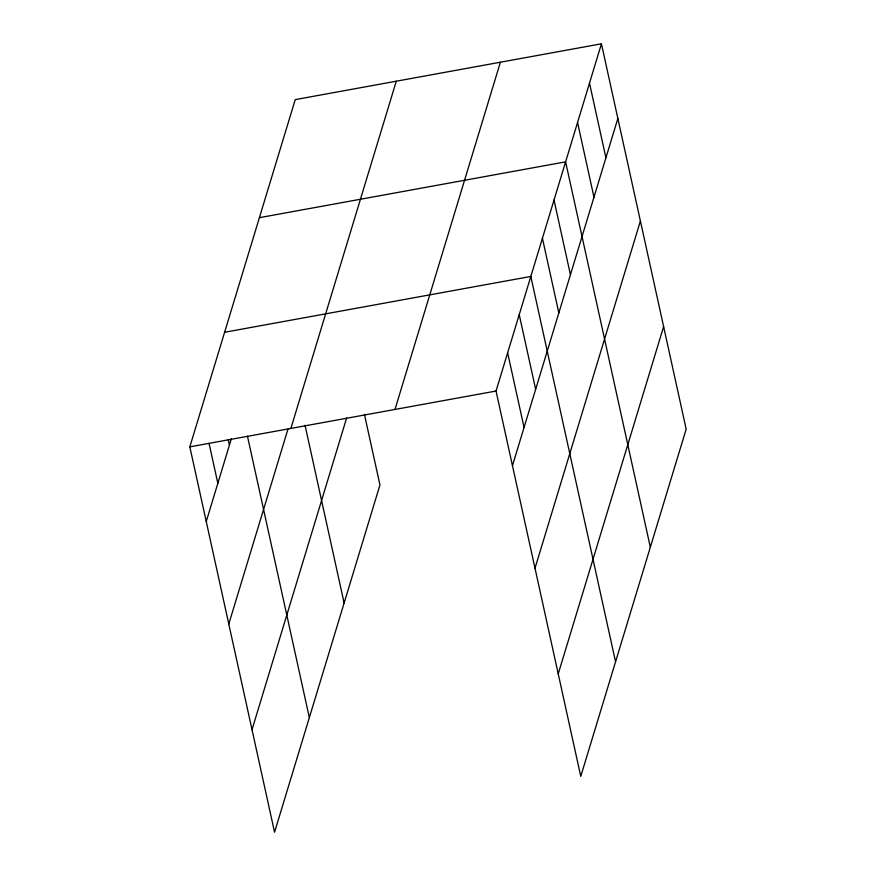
<?xml version="1.0" encoding="UTF-8"?>
<svg xmlns="http://www.w3.org/2000/svg" width="876" height="876" viewBox="0 0 876 876"><rect width="100%" height="100%" fill="white"/><g stroke="black" fill="none" stroke-linecap="round" stroke-linejoin="round"><path stroke-width="1.31" d="M364.438 414.403L379.954 484.975L274.56 832.2L189.829 446.848L295.234 99.623L601.44 43.8L686.171 429.152L580.766 776.377L496.046 391.024L601.44 43.8M206.243 521.516L231.363 438.756M228.789 624.04L287.919 429.251M290.876 428.419L396.28 81.205M252.014 729.675L346.622 417.994M394.988 409.442L500.393 62.218M512.46 465.693L617.865 118.468M535.006 568.217L640.4 220.993M558.231 673.852L663.625 326.628M259.395 217.675L565.611 161.852L650.331 547.215M224.617 332.267L530.823 276.444L615.554 661.796M189.829 446.848L496.046 391.024M589.504 83.154L605.918 157.822M577.558 122.509L593.972 197.166M554.015 200.046L570.429 274.714M542.419 238.239L558.833 312.907M519.227 314.637L535.652 389.294M507.642 352.831L524.056 427.488M305.034 425.243L344.126 603.038M247.47 436.226L309.337 717.619M228.264 439.785L229.435 445.118M209.046 443.322L217.839 483.311"/></g></svg>
